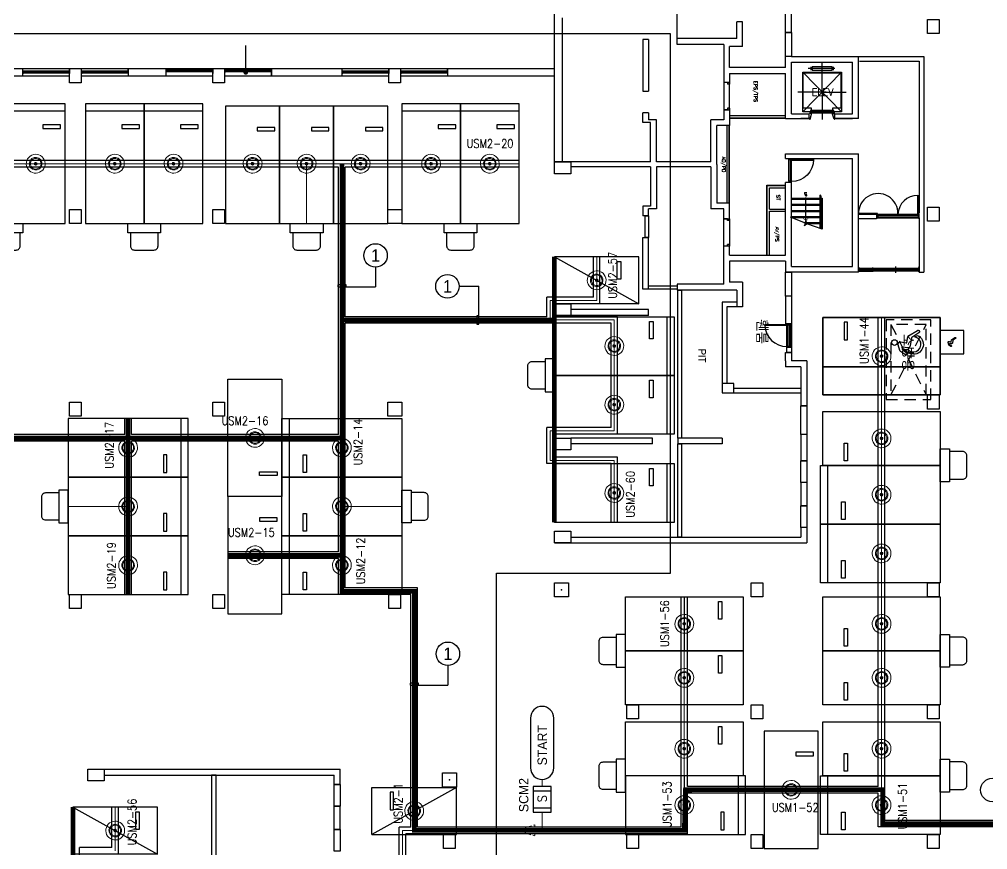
# Model space of a CAD drawing. Header units: millimetres. Extents: x 116443 to 620443, y -399357 to -63957.
# Drawn here: x 198394 to 239620, y -232629 to -197261 of the extents above; entities that cross this region are included whole.
import ezdxf
from ezdxf.enums import TextEntityAlignment as Align

# ---------------------------------------------------------------- set-up
doc = ezdxf.new("R2010")
doc.units = ezdxf.units.MM
doc.header["$LTSCALE"] = 600
for name, pattern in [('AUDIT_D_080121100638-0', [0]), ('H1', [1, 0.5, -0.5]), ('HIDD', [1.3, 0.8, -0.5])]:
    doc.linetypes.add(name, pattern=pattern)
for name, color, linetype, lineweight in [('1-주차면센서', 3, 'Continuous', 15), ('SD-배선', 6, 'Continuous', 0), ('TIS-TEXT', 7, 'Continuous', 18), ('주차관제', 4, 'Continuous', 158)]:
    doc.layers.add(name, color=color, linetype=linetype, lineweight=lineweight)
for name, color, linetype in [('2-주차안내등', 2, 'Continuous'), ('PARKING', 7, 'Continuous'), ('RACY WAY', 1, 'Continuous'), ('SD', 7, 'AUDIT_D_080121100638-0'), ('SD4', 1, 'Continuous'), ('z', 8, 'Continuous'), ('레이스웨이', 6, 'Continuous'), ('유도관제-TEXT', 7, 'Continuous'), ('유도관제-공간표시등', 2, 'Continuous'), ('유도관제-구역제어장치', 2, 'Continuous'), ('유도관제-통신', 6, 'Continuous')]:
    doc.layers.add(name, color=color, linetype=linetype)
doc.styles.add('GHS', font='romans.shx', dxfattribs={"bigfont": 'ghs.shx'})
doc.styles.add('돋움', font='')
doc.styles.get('돋움').set_extended_font_data('Dotum')

# ---------------------------------------------------------------- blocks, each defined once
blk = doc.blocks.new('주차-확장형')
at = {"layer": 'z', "color": 8, "linetype": 'Continuous'}
blk.add_line((0, 300), (2500, 300), dxfattribs=at)
at = {"layer": 'z', "color": 8, "linetype": 'Continuous', "flags": 128}
for points in [[(2500, 0), (0, 0), (0, 5100), (2500, 5100)], [(1550, 1050), (2300, 1050), (2300, 900), (1550, 900)]]:
    blk.add_lwpolyline(points, close=True, dxfattribs=at)
blk = doc.blocks.new('주차-장애인')
at = {"layer": 'z', "color": 8}
for points in [[(1200, 5000), (0, 5000), (0, 0), (1200, 0)], [(0, 5000), (3300, 5000), (3300, 0), (0, 0)], [(1200, 0), (3300, 0), (3300, 5000), (1200, 5000)], [(2350, 4100), (2350, 3950), (3100, 3950), (3100, 4100)], [(1750, -1000), (2750, -1000), (2750, 0), (1750, 0)]]:
    blk.add_lwpolyline(points, close=True, dxfattribs=at)
for points in [[(3300, 0), (3300, 5000), (0, 5000), (0, 0), (1750, 0)], [(2750, 0), (3300, 0)]]:
    blk.add_lwpolyline(points, dxfattribs=at)
for points in [[(2056, 1638, 0.057402), (2057, 1639, 0.483968), (2050, 1644, 0), (2050, 1644), (1945, 1619, 0.180566), (1928, 1608), (1793, 1421, -0.728167), (1696, 1453, -0.157295), (1706, 1485), (1854, 1690, -0.164911), (1895, 1720), (2142, 1794, -0.574907), (2269, 1676), (2217, 1447, 0.42106), (2228, 1429), (2483, 1378, -0.207816), (2515, 1355), (2747, 978), (2747, 978, -0.138685), (2756, 945, -0.756412), (2640, 913, -0.000001), (2640, 913), (2453, 1218, 0.211774), (2443, 1224), (2092, 1290, 0), (2092, 1290, -0.361063), (2003, 1397, -0.057402), (2006, 1422), (2006, 1422), (2056, 1638)], [(1932, 1500), (1932, 1377, 0.20635), (1832, 1143, 0.91237), (2470, 1084), (2539, 975, -0.813693), (1733, 1143, -0.259842), (1932, 1500, 0.259842)], [(2197, -388, 0.057402), (2197, -388, 0.483968), (2194, -386, 0), (2194, -386), (2157, -395, 0.180566), (2150, -399), (2102, -466, -0.728167), (2067, -454, -0.157295), (2071, -443), (2124, -369, -0.164911), (2139, -358), (2228, -332, -0.574907), (2273, -374), (2254, -457, 0.42106), (2259, -463), (2350, -482, -0.207816), (2362, -490), (2445, -625), (2445, -625, -0.138685), (2449, -637, -0.756412), (2407, -649, -0.000001), (2407, -649), (2339, -539, 0.211774), (2336, -537), (2210, -513, 0), (2210, -513, -0.361063), (2178, -475, -0.057402), (2179, -466), (2179, -466), (2197, -388)]]:
    blk.add_lwpolyline(points, format="xyb", dxfattribs=at)
blk.add_ellipse((2233, 1953), major_axis=(99.3, 68.4), ratio=1, start_param=-0.602967, end_param=5.680218, dxfattribs=at)
blk = doc.blocks.new('지하-천창소방')
at = {"layer": 'z', "color": 8, "linetype": 'HIDD'}
for p, q in [((-1500, -750), (1500, 750)), ((1500, -750), (-1500, 750))]:
    blk.add_line(p, q, dxfattribs=at)
for points in [[(1700, -950), (1700, 950), (-1700, 950), (-1700, -950)], [(1500, -750), (1500, 750), (-1500, 750), (-1500, -750)]]:
    blk.add_lwpolyline(points, close=True, dxfattribs=at)
at = {"layer": 'z', "color": 8, "linetype": 'HIDD', "style": 'GHS'}
blk.add_text('소방용', height=500, dxfattribs=at).set_placement((-1096, -284))
blk = doc.blocks.new('주차-경형')
at = {"layer": 'z', "color": 8}
blk.add_lwpolyline([(2000, 3600), (0, 3600), (0, 0), (2000, 3600), (2000, 0), (0, 0)], dxfattribs=at)
at = {"layer": 'z', "color": 8, "linetype": 'Continuous'}
blk.add_lwpolyline([(950, 2675), (200, 2675), (200, 2825), (950, 2825)], close=True, dxfattribs=at)
blk = doc.blocks.new('주차-일반형')
at = {"layer": 'z', "color": 8, "linetype": 'Continuous', "flags": 128}
blk.add_lwpolyline([(0, 5100), (2300, 5100), (2300, 100), (0, 100)], close=True, dxfattribs=at)
at = {"layer": 'z', "color": 8, "linetype": 'Continuous'}
blk.add_lwpolyline([(950, 4050), (200, 4050), (200, 4200), (950, 4200)], close=True, dxfattribs=at)
blk = doc.blocks.new('주차-기둥')
at = {"layer": 'z', "color": 8, "linetype": 'Continuous', "flags": 128}
blk.add_lwpolyline([(300, 300), (300, -300), (-300, -300), (-300, 300)], close=True, dxfattribs=at)
at = {"layer": 'z', "color": 8, "linetype": 'Continuous'}
blk.add_point((0, 0), dxfattribs=at)
blk = doc.blocks.new('A$C290E0136')
at = {"layer": 'z', "color": 8}
for p, q in [((30, 200), (930, 200)), ((30, 50), (970, 50)), ((45, 160), (955, 160)), ((45, 90), (955, 90))]:
    blk.add_line(p, q, dxfattribs=at)
for points in [[(970, 200), (930, 200), (930, 1140), (970, 1140)], [(30, 200), (30, 160), (45, 160), (45, 90), (30, 50), (0, 50), (0, 200)], [(970, 200), (970, 160), (955, 160), (955, 90), (970, 50), (1000, 50), (1000, 200)]]:
    blk.add_lwpolyline(points, close=True, dxfattribs=at)
blk.add_arc((965, 206), 935, 92.1383, 180.3524, dxfattribs=at)
blk = doc.blocks.new('99코아-기준층$0$SD-A-1000-민영')
at = {"layer": 'z', "color": 8}
for p, q in [((-75, 0), (-75, 939)), ((-40, 940), (-40, 0)), ((-1020, 0), (-1010, 0)), ((0, 0), (-10, 0)), ((-1010, -120), (-1020, -120)), ((-980, 0), (-70, 0)), ((-965, -40), (-55, -40)), ((-965, -120), (-55, -120)), ((-40, 0), (-75, 0)), ((-10, -120), (0, -120))]:
    blk.add_line(p, q, dxfattribs=at)
for points in [[(-1010, -30), (-1010, 0), (-980, 0), (-980, -40), (-965, -40), (-965, -120), (-1010, -120), (-1010, -95)], [(-10, -30), (-10, 0), (-40, 0), (-40, -40), (-55, -40), (-55, -120), (-10, -120), (-10, -95)]]:
    blk.add_lwpolyline(points, dxfattribs=at)
blk.add_arc((-40, 0), 940, 90, 180, dxfattribs=at)
blk = doc.blocks.new('eq-el-011-D-P')
at = {"layer": 'z', "color": 8}
for p, q in [((0, 894), (0, 2135)), ((825, 1735), (-825, 53)), ((-825, 1735), (825, 53)), ((-825, 53), (-825, 1735)), ((-825, 1735), (825, 1735)), ((550, 1900), (-585, 1900)), ((-485, 1975), (-485, 1825)), ((485, 1825), (485, 1975)), ((825, 1735), (825, 53)), ((0, 894), (-1025, 894)), ((0, 894), (0, -272)), ((0, 894), (1025, 894)), ((-450, 53), (-825, 53)), ((-460, 65), (-450, 65)), ((-450, 65), (-450, 53)), ((0, 115), (0, 75)), ((0, 40), (0, 0)), ((450, 65), (460, 65)), ((460, 65), (450, 65)), ((450, 53), (450, 65)), ((825, 53), (450, 53)), ((-540, -235), (-540, -260)), ((-535, -265), (-514, -265)), ((-520, -20), (-520, -35)), ((-455, -15), (-515, -15)), ((-509, -261), (-450, -46)), ((-450, -44), (-450, -20)), ((450, -44), (450, -20)), ((509, -261), (450, -46)), ((455, -15), (515, -15)), ((535, -265), (514, -265)), ((520, -20), (520, -35)), ((540, -235), (540, -260))]:
    blk.add_line(p, q, dxfattribs=at)
blk.add_lwpolyline([(-460, 125), (-450, 125), (-450, 210), (-800, 210), (-800, 1710), (800, 1710), (800, 210), (450, 210), (450, 125), (460, 125)], dxfattribs=at)
for points in [[(-425, 1975), (-425, 1825), (425, 1825), (425, 1975)], [(-510, 40), (510, 40), (510, 0), (-510, 0)], [(500, 75), (500, 115), (-490, 115), (-490, 75)]]:
    blk.add_lwpolyline(points, close=True, dxfattribs=at)
for centre, start, end in [((-535, -260), 180, 270), ((-515, -20), 90, 180), ((-514, -260), 270, 344.7449), ((-455, -20), 0, 90), ((-455, -44), 344.7449, 360), ((455, -20), 90, 180), ((455, -44), 180, 195.2551), ((514, -260), 195.2551, 270), ((515, -20), 0, 90), ((535, -260), 270, 0)]:
    blk.add_arc(centre, 5, start, end, dxfattribs=at)
blk = doc.blocks.new('TIS-주차면센서(확대)')
at = {"layer": '1-주차면센서'}
blk.add_hatch(color=256, dxfattribs=at).paths.add_polyline_path([(43.5, 0, 1), (-43.5, 0, 1)])
h = blk.add_hatch(color=256, dxfattribs=at)
edge = h.paths.add_edge_path()
edge.add_arc((0, 0), 43.5, 0, 360)
for radius in [303.5, 203.5, 173.5, 43.5]:
    blk.add_circle((0, 0), radius, dxfattribs=at)
blk = doc.blocks.new('공간표시등')
at = {"layer": '2-주차안내등'}
blk.add_lwpolyline([(-228, 337), (-546, 337, 0.414214), (-646, 237), (-646, -237, 0.414214), (-546, -337), (-228, -337)], format="xyb", close=True, dxfattribs=at)
blk.add_lwpolyline([(-228, -401), (-228, 401), (0, 401), (0, -401)], close=True, dxfattribs=at)
blk = doc.blocks.new('유도관제')
at = {"layer": 'RACY WAY', "ltscale": 0.3}
for p, q in [((219675, -203270, 0), (195340, -203270, 0)), ((211985, -203550, 0), (195340, -203550, 0)), ((211985, -214950), (211985, -203550)), ((219675, -203550, 0), (212265, -203550, 0)), ((212265, -209926, 0), (212265, -203550, 0)), ((222835, -209096, 0), (222835, -207376)), ((223115, -209376), (223115, -207376)), ((222835, -209096, 0), (220853, -209096, 0)), ((220853, -209926, 0), (220853, -209096, 0)), ((223115, -209376, 0), (221133, -209376, 0)), ((221133, -209926, 0), (221133, -209376)), ((220853, -209926, 0), (212265, -209926, 0)), ((212265, -221481, 0), (212265, -210206, 0)), ((223585, -210206, 0), (212265, -210206, 0)), ((223865, -209926), (221133, -209926, 0)), ((223585, -214646), (223585, -210206)), ((223865, -214926), (223865, -209926)), ((234965, -229941, 0), (234965, -209961, 0)), ((235245, -231381, 0), (235245, -209961)), ((202885, -214950), (202885, -214261)), ((203165, -214950), (203165, -214261)), ((223585, -214646, 0), (220853, -214646, 0)), ((220853, -216186, 0), (220853, -214646, 0)), ((202885, -214950), (191565, -214950)), ((211985, -214950), (203165, -214950)), ((223865, -214926), (221133, -214926, 0)), ((221133, -215906, 0), (221133, -214926)), ((202885, -215230), (191565, -215230)), ((202885, -221761), (202885, -215230)), ((203165, -221761), (203165, -215230)), ((211985, -215230), (203165, -215230)), ((211985, -219950), (211985, -215230)), ((223865, -215906), (221133, -215906, 0)), ((223865, -218686), (223865, -215906)), ((223585, -216186), (220853, -216186, 0)), ((223585, -218686), (223585, -216186)), ((211985, -219950), (207275, -219950)), ((211985, -220230), (207275, -220230)), ((211985, -221761), (211985, -220230)), ((215067, -221761, 0), (211985, -221761, 0)), ((215347, -221481, 0), (212265, -221481, 0)), ((215065, -231669), (215067, -221761, 0)), ((215345, -231669, 0), (215347, -221481, 0)), ((226565, -231669), (226565, -221861)), ((226845, -229941), (226845, -221861)), ((234965, -229941), (226845, -229941)), ((234965, -230221), (226845, -230221)), ((226845, -231949), (226845, -230221)), ((234965, -231661, 0), (234965, -230221, 0)), ((202335, -232537), (202335, -230817)), ((202615, -232817), (202615, -230817)), ((214565, -239781, 0), (214565, -231669)), ((215065, -231669, 0), (214565, -231669, 0)), ((226565, -231669), (215345, -231669, 0)), ((246595, -231661, 0), (234965, -231661, 0)), ((246315, -231381), (235245, -231381, 0)), ((226845, -231949), (214845, -231949, 0)), ((214845, -240381, 0), (214845, -231949)), ((202335, -232537, 0), (200949, -232537, 0)), ((200949, -234935, 0), (200949, -232537, 0))]:
    blk.add_line(p, q, dxfattribs=at)
at = {"layer": 'SD', "color": 4, "ltscale": 0.3}
for p, q in [((220157, -227022, 0), (220157, -229144, 0)), ((221145, -229144, 0), (221145, -227022, 0))]:
    blk.add_line(p, q, dxfattribs=at)
for centre, start, end in [((220651, -227022, 0), 360, 180), ((220651, -229144, 0), 180, 360)]:
    blk.add_arc(centre, 494, start, end, dxfattribs=at)
at = {"layer": 'SD-배선', "ltscale": 0.3}
for p, q in [((219675, -203410), (195340, -203410, 0)), ((203710, -205960, 0), (203710, -203410, 0)), ((210625, -205960, 0), (210625, -203410, 0)), ((212125, -221621, 0), (212125, -203410, 0)), ((217175, -205960, 0), (217175, -203410, 0)), ((222975, -209236), (222975, -207376)), ((222975, -209236), (220993, -209236, 0)), ((220993, -210066, 0), (220993, -209236)), ((223725, -210066, 0), (212125, -210066, 0)), ((223725, -214786), (223725, -210066)), ((235105, -231521), (235105, -209961)), ((221176, -212426), (223725, -212426)), ((203025, -221761), (203025, -214261)), ((212125, -215090), (191425, -215090)), ((223725, -214786, 0), (220993, -214786, 0)), ((220993, -216046), (220993, -214786)), ((223725, -216046, 0), (220993, -216046, 0)), ((223725, -218686), (223725, -216046)), ((237605, -216261), (235105, -216261)), ((200476, -218011), (203025, -218011)), ((214675, -218011), (212125, -218011)), ((212125, -220090), (207275, -220090)), ((215207, -221621, 0), (212125, -221621, 0)), ((215205, -231809, 0), (215207, -221621, 0)), ((226705, -231809, 0), (226705, -221861)), ((224205, -224161), (226705, -224161)), ((237605, -224161), (235105, -224161)), ((224205, -229481), (226705, -229481)), ((237605, -229481), (235105, -229481)), ((220651, -229939, 0), (220651, -229639, 0)), ((235105, -230081), (226705, -230081)), ((202475, -232677), (202475, -230817)), ((220651, -231028, 0), (220651, -231809, 0)), ((246455, -231521, 0), (235105, -231521, 0)), ((226705, -231809, 0), (214705, -231809, 0)), ((214705, -239781), (214705, -231809, 0)), ((220833, -231809, 0), (219592, -231809, 0))]:
    blk.add_line(p, q, dxfattribs=at)
at = {"layer": 'SD-배선', "linetype": 'H1', "ltscale": 0.3}
for p, q in [((219592, -231809, 0), (220340, -231573, 0)), ((220340, -231573, 0), (220340, -232046, 0)), ((220340, -232046, 0), (219592, -231809, 0))]:
    blk.add_line(p, q, dxfattribs=at)
at = {"layer": 'SD4', "ltscale": 0.3}
for centre in [(213558, -207318, 0), (216622, -208633, 0), (216639, -224286, 0), (239821, -230088, 0)]:
    blk.add_circle(centre, 500, dxfattribs=at)
at = {"layer": '유도관제-TEXT', "color": 1, "ltscale": 0.3}
for p, q in [((213558, -207818, 0), (213558, -208653, 0)), ((212303, -208653, 0), (213558, -208653, 0)), ((217122, -208633, 0), (217956, -208633, 0)), ((217956, -209889, 0), (217956, -208633, 0)), ((216639, -224786, 0), (216639, -225620, 0)), ((215384, -225620, 0), (216639, -225620, 0))]:
    blk.add_line(p, q, dxfattribs=at)
at = {"layer": '유도관제-TEXT', "color": 1, "ltscale": 0.3, "elevation": 0}
for points in [[(211948, -208653), (212303, -208653), (212303, -208567), (211948, -208567)], [(217956, -210244), (217956, -209889), (217871, -209889), (217871, -210244)], [(215028, -225620), (215384, -225620), (215384, -225535), (215028, -225535)]]:
    blk.add_lwpolyline(points, close=True, dxfattribs=at)
at = {"layer": '유도관제-구역제어장치', "ltscale": 0.3}
for p, q in [((220264, -229939, 0), (220264, -231028, 0)), ((221038, -229939, 0), (220264, -229939, 0)), ((221038, -231028, 0), (221038, -229939, 0)), ((220264, -230120, 0), (221038, -230120, 0)), ((220264, -230846, 0), (221038, -230846, 0)), ((220264, -231028, 0), (221038, -231028, 0))]:
    blk.add_line(p, q, dxfattribs=at)
at = {"layer": '주차관제', "const_width": 50}
blk.add_lwpolyline([(226705, -221861), (226705, -224161)], dxfattribs=at)
at = {"layer": '주차관제', "const_width": 50, "elevation": 0}
blk.add_lwpolyline([(226705, -231809), (226705, -229475)], dxfattribs=at)
at = {"layer": 'PARKING', "xscale": 1.319999999436676, "yscale": 1.320000000298023, "zscale": 1.319999999948777}
for p, rotation in [((199090, -203410, 0), 126.2476558926466), ((202460, -203410, 0), 126.2476558926466), ((204960, -203410, 0), 126.2476558926466), ((208325, -203410, 0), 126.2476558926466), ((210625, -203410, 0), 126.2476558926466), ((212925, -203410, 0), 126.2476558926466), ((215925, -203410, 0), 126.2476558926466), ((218425, -203410, 0), 126.2476558926466), ((222975, -208376), 36.24765589264658), ((223725, -211176), 36.24765589264658), ((235105, -211611), 36.24765589264658), ((223725, -213676), 36.24765589264658), ((208425, -215090), 126.2476558926466), ((235105, -215111), 36.24765589264658), ((203025, -215511), 36.24765589264658), ((212125, -215511), 36.24765589264658), ((223725, -217436), 36.24765589264658), ((235105, -217511), 36.24765589264658), ((203025, -218011), 36.24765589264658), ((212125, -218011), 36.24765589264658), ((208425, -220090), 126.2476558926466), ((235105, -220011), 36.24765589264658), ((203025, -220511), 36.24765589264658), ((212125, -220511), 36.24765589264658), ((226705, -223011), 36.24765589264658), ((235105, -223011), 36.24765589264658), ((226705, -225311), 36.24765589264658), ((235105, -225311), 36.24765589264658), ((226705, -228331), 36.24765589264658), ((235105, -228331), 36.24765589264658), ((231255, -230081), 126.2476558926466), ((215205, -230981), 36.24765589264658), ((226705, -230731), 36.24765589264658), ((235105, -230731), 36.24765589264658), ((202475, -231817), 306.2476558926466)]:
    blk.add_blockref('TIS-주차면센서(확대)', p, dxfattribs=dict(at, rotation=rotation))
at = {"layer": '유도관제-공간표시등', "ltscale": 0.3, "yscale": 1.746523059904575, "zscale": 1.746523057621223}
for p, xscale, rotation in [((197840, -205960, 0), 1.746523060499175, 90.00000000000094), ((203710, -205960, 0), 1.746523060499175, 90.00000000000094), ((210625, -205960, 0), 1.746523060499175, 90.00000000000094), ((217175, -205960, 0), 1.746523060499175, 90.00000000000094), ((221175, -212426), -1.746523060499175, 179.9999999999989), ((237605, -216261), 1.746523060499175, 180.000000000001), ((200475, -218011), -1.746523060499175, 179.9999999999989), ((214675, -218011), 1.746523060499175, 180.000000000001), ((224205, -224161), -1.746523060499175, 179.9999999999989), ((237605, -224161), 1.746523060499175, 180.000000000001), ((224205, -229481), -1.746523060499175, 179.9999999999989), ((237605, -229481), 1.746523060499175, 180.000000000001)]:
    blk.add_blockref('공간표시등', p, dxfattribs=dict(at, xscale=xscale, rotation=rotation))
at = {"layer": 'SD', "color": 0, "ltscale": 0.3, "style": '돋움'}
for p in [(213558, -207318, 0), (216639, -224286, 0)]:
    blk.add_text('1', height=528, rotation=360, dxfattribs=at).set_placement(p, align=Align.MIDDLE)
blk.add_text('1', height=528, dxfattribs=at).set_placement((216622, -208633, 0), align=Align.MIDDLE)
for s, p in [('START', (220856, -229040, 0)), ('SCM2', (220067, -231031, 0))]:
    blk.add_text(s, height=400, rotation=90, dxfattribs=at).set_placement(p)
at = {"layer": 'TIS-TEXT', "color": 2, "ltscale": 0.3, "style": 'GHS', "width": 0.85}
for s, p in [('USM2-20', (218434, -202551)), ('USM2-16', (207999, -214361)), ('USM2-15', (208269, -219118))]:
    blk.add_text(s, height=360, dxfattribs=at).set_placement(p, align=Align.MIDDLE)
for s, p in [('USM2-57', (223653, -208167)), ('USM2-14', (212808, -215267)), ('USM2-17', (202224, -215402)), ('USM2-60', (224411, -217495)), ('USM2-19', (202314, -220527)), ('USM2-12', (212929, -220332)), ('USM2-1', (214523, -230659)), ('USM2-56', (203195, -231454))]:
    blk.add_text(s, height=360, rotation=90, dxfattribs=at).set_placement(p, align=Align.MIDDLE)
at = {"layer": 'TIS-TEXT', "color": 1, "ltscale": 0.3, "style": 'GHS', "width": 0.85}
for s, p in [('USM1-44', (234364, -210942)), ('USM1-56', (225871, -223002)), ('USM1-53', (225973, -230716)), ('USM1-51', (235996, -230775))]:
    blk.add_text(s, height=360, rotation=90, dxfattribs=at).set_placement(p, align=Align.MIDDLE)
blk.add_text('USM1-52', height=360, dxfattribs=at).set_placement((231428, -230834), align=Align.MIDDLE)
at = {"layer": '유도관제-구역제어장치', "ltscale": 0.3, "style": 'GHS', "width": 1}
blk.add_text('S', height=367, rotation=90, dxfattribs=at).set_placement((220651, -230457, 0), align=Align.MIDDLE_CENTER)

msp = doc.modelspace()

# ---------------------------------------------------------------- linework, layer by layer
at = {"layer": 'z', "color": 8}
for p, q in [((221175.4, -203436.4), (221175.4, -187556.4)), ((221525.4, -203336.4), (221525.4, -197196.4)), ((224935.4, -198116.4), (224935.4, -200316.4)), ((225185.4, -198116.4), (224935.4, -198116.4)), ((225185.4, -198116.4), (225185.4, -200316.4)), ((228385.4, -198326.4), (228385.4, -199953.9)), ((231270.4, -198836.4), (234120.4, -198836.4)), ((231270.4, -201286.4), (231270.4, -199086.4)), ((231270.4, -199086.4), (233870.4, -199086.4)), ((233870.4, -201286.4), (233870.4, -199086.4)), ((234120.4, -201486.4), (234120.4, -198836.4)), ((234120.4, -198836.4), (236909.9, -198836.4)), ((234170.4, -199036.4), (236709.9, -199036.4)), ((236709.9, -199036.4), (236709.9, -205516.7)), ((236909.9, -198836.4), (236909.9, -208036.4)), ((200525.4, -199560.4), (200525.4, -199360.4)), ((203025.4, -199560.4), (203025.4, -199360.4)), ((206625.4, -199560.4), (206625.4, -199360.4)), ((209125.4, -199660.4), (209125.4, -199360.4)), ((214125.4, -199560.4), (214125.4, -199360.4)), ((216625.4, -199560.4), (216625.4, -199360.4)), ((228635.4, -199566.4), (231020.4, -199566.4)), ((228635.4, -199566.4), (228635.4, -200026.4)), ((231020.4, -201486.4), (231020.4, -199566.4)), ((224935.4, -200316.4), (225185.4, -200316.4)), ((228545.4, -199953.9), (228385.4, -199953.9)), ((228545.4, -199953.9), (228545.4, -200026.4)), ((228635.4, -200026.4), (228545.4, -200026.4)), ((228385.4, -201118.9), (228385.4, -201536.4)), ((228545.4, -201118.9), (228385.4, -201118.9)), ((228545.4, -201046.4), (228545.4, -201118.9)), ((228635.4, -201046.4), (228545.4, -201046.4)), ((228635.4, -201046.4), (228635.4, -201786.4)), ((225185.4, -201236.4), (224935.4, -201236.4)), ((225185.4, -201236.4), (225185.4, -201536.4)), ((231020.4, -201376.4), (228635.4, -201376.4)), ((231020.4, -201466.4), (228635.4, -201466.4)), ((231020.4, -201486.4), (228635.4, -201486.4)), ((231020.4, -201486.4), (232020.4, -201486.4)), ((231270.4, -201286.4), (232020.4, -201286.4)), ((232020.4, -201486.4), (231670.4, -201486.4)), ((232020.4, -201486.4), (232020.4, -201286.4)), ((233120.4, -201286.4), (233870.4, -201286.4)), ((233120.4, -201486.4), (233120.4, -201286.4)), ((233120.4, -201486.4), (233870.4, -201486.4)), ((234120.4, -201486.4), (233120.4, -201486.4)), ((228525.4, -205086.4), (228525.4, -201786.4)), ((228615.4, -205086.4), (228615.4, -201786.4)), ((228635.4, -205086.4), (228635.4, -201786.4)), ((231020.4, -202986.4), (234120.4, -202986.4)), ((231020.4, -203186.4), (231020.4, -202986.4)), ((231020.4, -203186.4), (233870.4, -203186.4)), ((233870.4, -207786.4), (233870.4, -203186.4)), ((234120.4, -208036.4), (234120.4, -202986.4)), ((225265.4, -203336.4), (221175.4, -203336.4)), ((225265.4, -203536.4), (221875.4, -203536.4)), ((230215.4, -204321.4), (231020.4, -204321.4)), ((230215.4, -207306.4), (230215.4, -204321.4)), ((230235.4, -204341.4), (231020.4, -204341.4)), ((230235.4, -207306.4), (230235.4, -204341.4)), ((230325.4, -204431.4), (231020.4, -204431.4)), ((230325.4, -205341.4), (230325.4, -204431.4)), ((231270.4, -204206.4), (231020.4, -204206.4)), ((231020.4, -207306.4), (231020.4, -204206.4)), ((231270.4, -207786.4), (231270.4, -204206.4)), ((231270.4, -204876.4), (232470.4, -204876.4)), ((231270.4, -204891.4), (232470.4, -204891.4)), ((231870.4, -204876.4), (231870.4, -205835.3)), ((232470.4, -204776.4), (232470.4, -206167.5)), ((232520.4, -204776.4), (232520.4, -206185.8)), ((232520.4, -204876.4), (232570.4, -204876.4)), ((232570.4, -204876.4), (232570.4, -206204.1)), ((228635.4, -205826.4), (228635.4, -205086.4)), ((231270.4, -204906.4), (232470.4, -204906.4)), ((231270.4, -204921.4), (232470.4, -204921.4)), ((231270.4, -205136.4), (232470.4, -205136.4)), ((231270.4, -205151.4), (232470.4, -205151.4)), ((231270.4, -205166.4), (232470.4, -205166.4)), ((231270.4, -205181.4), (232470.4, -205181.4)), ((225185.4, -205636.4), (224935.4, -205636.4)), ((225185.4, -205636.4), (225185.4, -205336.4)), ((228385.4, -205753.9), (228385.4, -205336.4)), ((230325.4, -205341.4), (231020.4, -205341.4)), ((230325.4, -205431.4), (231020.4, -205431.4)), ((230325.4, -207306.4), (230325.4, -205431.4)), ((231270.4, -205396.4), (232470.4, -205396.4)), ((231270.4, -205411.4), (232470.4, -205411.4)), ((231270.4, -205426.4), (232470.4, -205426.4)), ((231270.4, -205441.4), (232470.4, -205441.4)), ((231270.4, -205656.4), (232470.4, -205656.4)), ((231270.4, -205671.4), (232470.4, -205671.4)), ((231270.4, -205686.4), (232470.4, -205686.4)), ((231270.4, -205701.4), (232470.4, -205701.4)), ((234889.9, -205560.7), (234120.4, -205560.7)), ((234889.9, -205560.7), (234889.9, -205760.7)), ((234924.9, -205710.7), (236674.9, -205710.7)), ((234939.9, -205595.7), (236659.9, -205595.7)), ((234939.9, -205675.7), (236659.9, -205675.7)), ((234954.9, -205560.7), (236674.9, -205560.7)), ((236709.9, -205760.7), (236709.9, -205560.7)), ((228545.4, -205753.9), (228385.4, -205753.9)), ((228545.4, -205826.4), (228545.4, -205753.9)), ((228635.4, -205826.4), (228545.4, -205826.4)), ((231791.1, -205916.4), (232470.4, -205916.4)), ((231865.3, -205961.4), (232470.4, -205961.4)), ((231871, -205946.4), (232470.4, -205946.4)), ((231876.7, -205931.4), (232470.4, -205931.4)), ((234889.9, -205760.7), (234120.4, -205760.7)), ((236709.9, -205716.7), (236709.9, -208036.4)), ((224935.4, -208756.4), (224935.4, -206556.4)), ((224935.4, -206556.4), (225185.4, -206556.4)), ((225185.4, -208756.4), (225185.4, -206556.4)), ((228385.4, -208546.4), (228385.4, -206918.9)), ((228545.4, -206918.9), (228385.4, -206918.9)), ((228635.4, -206846.4), (228545.4, -206846.4)), ((228545.4, -206918.9), (228545.4, -206846.4)), ((228635.4, -207306.4), (228635.4, -206846.4)), ((228635.4, -207306.4), (231020.4, -207306.4)), ((231270.4, -207786.4), (233870.4, -207786.4)), ((234120.4, -208036.4), (231270.4, -208036.4)), ((234120.4, -207986.4), (234120.4, -207786.4)), ((234175.4, -207856.4), (234699.9, -207856.4)), ((234175.4, -207915.4), (234699.9, -207915.4)), ((234175.4, -207927.4), (234699.9, -207927.4)), ((234175.4, -207986.4), (234699.9, -207986.4)), ((234739.9, -207856.4), (234699.9, -207856.4)), ((234699.9, -207856.4), (234699.9, -207986.4)), ((234699.9, -207986.4), (234739.9, -207986.4)), ((234724.9, -207856.4), (234734.9, -207856.4)), ((234724.9, -207856.4), (236659.9, -207856.4)), ((234724.9, -207976.4), (234724.9, -207936.4)), ((234739.9, -207936.4), (234724.9, -207936.4)), ((234724.9, -207976.4), (234739.9, -207976.4)), ((234734.9, -207986.4), (234724.9, -207986.4)), ((236659.9, -207986.4), (234724.9, -207986.4)), ((235664.9, -207936.4), (234734.9, -207936.4)), ((234734.9, -207936.4), (234734.9, -207976.4)), ((234774.9, -207936.4), (234734.9, -207936.4)), ((234734.9, -207976.4), (235734.9, -207976.4)), ((234739.9, -207936.4), (234739.9, -207856.4)), ((234739.9, -207976.4), (234739.9, -207986.4)), ((234804.9, -207936.4), (234804.9, -207976.4)), ((235664.9, -207956.4), (234804.9, -207956.4)), ((236594.9, -207886.4), (235664.9, -207886.4)), ((235664.9, -207886.4), (235664.9, -207926.4)), ((235664.9, -207926.4), (236664.9, -207926.4)), ((235664.9, -207936.4), (235664.9, -207976.4)), ((235734.9, -207936.4), (235664.9, -207936.4)), ((235699.9, -207790.6), (235699.9, -208064.9)), ((235734.9, -207886.4), (235734.9, -207926.4)), ((235734.9, -207906.4), (236594.9, -207906.4)), ((235734.9, -207976.4), (235734.9, -207936.4)), ((236664.9, -207886.4), (236594.9, -207886.4)), ((236594.9, -207886.4), (236594.9, -207926.4)), ((236699.9, -207856.4), (236659.9, -207856.4)), ((236659.9, -207881.4), (236659.9, -207856.4)), ((236674.9, -207881.4), (236659.9, -207881.4)), ((236659.9, -207931.4), (236659.9, -207986.4)), ((236659.9, -207931.4), (236674.9, -207931.4)), ((236659.9, -207986.4), (236699.9, -207986.4)), ((236664.9, -207926.4), (236664.9, -207886.4)), ((236674.9, -207881.4), (236674.9, -207931.4)), ((236699.9, -207986.4), (236699.9, -207856.4)), ((236709.9, -208036.4), (236709.9, -207786.4)), ((236709.9, -208036.4), (236909.9, -208036.4)), ((225185.4, -208756.4), (224935.4, -208756.4)), ((228315.4, -209311.4), (228315.4, -212776.4)), ((228935.4, -209311.4), (228315.4, -209311.4)), ((225185.4, -209626.4), (221875.4, -209626.4)), ((225185.4, -209876.4), (225185.4, -209626.4)), ((228515.4, -209511.4), (228515.4, -212776.4)), ((228935.4, -209511.4), (228515.4, -209511.4)), ((225185.4, -209876.4), (221425.4, -209876.4)), ((231070.4, -211226.4), (231270.4, -211226.4)), ((228815.4, -212976.4), (231665.4, -212976.4)), ((228815.4, -213176.4), (231665.4, -213176.4)), ((225355.4, -215096.4), (221875.4, -215096.4)), ((225355.4, -215346.4), (225355.4, -215096.4)), ((228305.4, -215096.4), (226585.4, -215096.4)), ((225355.4, -215346.4), (221875.4, -215346.4)), ((228305.4, -215346.4), (226585.4, -215346.4)), ((221875.4, -219311.4, 0), (231665.4, -219311.4, 0)), ((221175.4, -219561.4), (231915.4, -219561.4, 0)), ((201310.5, -229620.4), (201310.5, -229200.4)), ((201310.5, -229200.4), (212050.5, -229200.4, 0)), ((202015.5, -229450.4, 0), (211800.5, -229450.4))]:
    msp.add_line(p, q, dxfattribs=at)
at = {"layer": 'z', "color": 8, "ltscale": 5000}
for p, q in [((231020.4, -197816.4), (231020.4, -196646.4)), ((231270.4, -197816.4), (231270.4, -196646.4)), ((229185.4, -197361.4), (228935.4, -197361.4)), ((228935.4, -198076.4), (228935.4, -197361.4)), ((229185.4, -198411.4), (229185.4, -197361.4)), ((231270.4, -197816.4), (231020.4, -197816.4)), ((228935.4, -198076.4), (226405.4, -198076.4)), ((226405.4, -198326.4), (226405.4, -198076.4)), ((228385.4, -198326.4), (226405.4, -198326.4)), ((228635.4, -199316.4), (228635.4, -198411.4)), ((229185.4, -198411.4), (228635.4, -198411.4)), ((231020.4, -199316.4), (231020.4, -198836.4)), ((231270.4, -198836.4), (231020.4, -198836.4)), ((231020.4, -199316.4), (228635.4, -199316.4)), ((224935.4, -201656.4), (224935.4, -201236.4)), ((225515.4, -201536.4), (225185.4, -201536.4)), ((225515.4, -203336.4), (225515.4, -201536.4)), ((228385.4, -201536.4), (227840.4, -201536.4)), ((227840.4, -203336.4), (227840.4, -201536.4)), ((225265.4, -201656.4), (224935.4, -201656.4)), ((225265.4, -203336.4), (225265.4, -201656.4)), ((228635.4, -201786.4), (228090.4, -201786.4)), ((228090.4, -203436.4), (228090.4, -201786.4)), ((225265.4, -203536.4), (225265.4, -205216.4)), ((227840.4, -203336.4), (225515.4, -203336.4)), ((227840.4, -203536.4), (225515.4, -203536.4)), ((225515.4, -203536.4), (225515.4, -205336.4)), ((227840.4, -203536.4), (227840.4, -205336.4)), ((228090.4, -203436.4), (228090.4, -205086.4)), ((225265.4, -205216.4), (224935.4, -205216.4)), ((224935.4, -205216.4), (224935.4, -205636.4)), ((228635.4, -205086.4), (228090.4, -205086.4)), ((225515.4, -205336.4), (225185.4, -205336.4)), ((228385.4, -205336.4), (227840.4, -205336.4)), ((231020.4, -207556.4), (228635.4, -207556.4)), ((228635.4, -207556.4), (228635.4, -208461.4)), ((231020.4, -207556.4), (231020.4, -208036.4)), ((231270.4, -208036.4), (231020.4, -208036.4)), ((228385.4, -208546.4), (226405.4, -208546.4)), ((226405.4, -208546.4), (226405.4, -208796.4)), ((229185.4, -208461.4), (228635.4, -208461.4)), ((229185.4, -208461.4), (229185.4, -209511.4)), ((228935.4, -208796.4), (226405.4, -208796.4)), ((228935.4, -208796.4), (228935.4, -209511.4)), ((231020.4, -209056.4), (231020.4, -210226.4)), ((231270.4, -209056.4), (231020.4, -209056.4)), ((231270.4, -209056.4), (231270.4, -210226.4)), ((229185.4, -209511.4), (228935.4, -209511.4)), ((231270.4, -210226.4), (231020.4, -210226.4)), ((231020.4, -211806.4), (231020.4, -212056.4)), ((231915.4, -211806.4), (231270.4, -211806.4)), ((231915.4, -211806.4), (231915.4, -213726.4)), ((231665.4, -212056.4), (231020.4, -212056.4)), ((231665.4, -212056.4), (231665.4, -213726.4)), ((231915.4, -213726.4), (231665.4, -213726.4)), ((226435.4, -215096.4), (226435.4, -215346.4)), ((228315.4, -215096.4), (226435.4, -215096.4)), ((228315.4, -215096.4), (228315.4, -215346.4)), ((231665.4, -214946.4), (231665.4, -216071.4)), ((231915.4, -214946.4), (231665.4, -214946.4)), ((231915.4, -214946.4), (231915.4, -216071.4)), ((228315.4, -215346.4), (226435.4, -215346.4)), ((231915.4, -216071.4), (231665.4, -216071.4)), ((231915.4, -216991.4), (231665.4, -216991.4)), ((231665.4, -216991.4), (231665.4, -217986.4)), ((231915.4, -216991.4), (231915.4, -217986.4)), ((231915.4, -217986.4), (231665.4, -217986.4)), ((231665.4, -218906.4), (231665.4, -219311.4, 0)), ((231915.4, -218906.4), (231665.4, -218906.4)), ((231915.4, -218906.4), (231915.4, -219561.4)), ((212050.5, -229855.4), (212050.5, -229200.4)), ((211800.5, -229855.4), (211800.5, -229450.4)), ((212050.5, -229855.4), (211800.5, -229855.4)), ((211800.5, -231770.4), (211800.5, -230775.4)), ((211800.5, -230775.4), (212050.5, -230775.4)), ((212050.5, -231770.4), (212050.5, -230775.4)), ((212050.5, -231770.4), (211800.5, -231770.4))]:
    msp.add_line(p, q, dxfattribs=at)
at = {"layer": 'z', "color": 8, "linetype": 'Continuous'}
for p, q in [((198525.4, -199360.4), (198525.4, -199660.4)), ((198525.4, -199360.4), (200525.4, -199360.4)), ((200485.4, -199470.4), (198565.4, -199470.4)), ((200485.4, -199504.4), (198565.4, -199504.4)), ((200485.4, -199516.4), (198565.4, -199516.4)), ((200525.4, -199360.4), (200525.4, -199560.4)), ((201025.4, -199360.4), (201025.4, -199660.4)), ((201025.4, -199360.4), (203025.4, -199360.4)), ((202985.4, -199470.4), (201065.4, -199470.4)), ((202985.4, -199504.4), (201065.4, -199504.4)), ((202985.4, -199516.4), (201065.4, -199516.4)), ((203025.4, -199360.4), (203025.4, -199660.4)), ((204625.4, -199360.4), (204625.4, -199660.4)), ((204625.4, -199360.4), (206625.4, -199360.4)), ((206585.4, -199420.4), (204665.4, -199420.4)), ((206585.4, -199454.4), (204665.4, -199454.4)), ((206585.4, -199466.4), (204665.4, -199466.4)), ((206585.4, -199500.4), (204665.4, -199500.4)), ((206625.4, -199360.4), (206625.4, -199560.4)), ((207125.4, -199360.4), (207125.4, -199660.4)), ((207125.4, -199360.4), (209125.4, -199360.4)), ((209085.4, -199420.4), (207165.4, -199420.4)), ((209085.4, -199454.4), (207165.4, -199454.4)), ((209085.4, -199466.4), (207165.4, -199466.4)), ((209085.4, -199500.4), (207165.4, -199500.4)), ((209125.4, -199360.4), (209125.4, -199660.4)), ((212125.4, -199360.4), (212125.4, -199660.4)), ((212125.4, -199360.4), (214125.4, -199360.4)), ((214085.4, -199470.4), (212165.4, -199470.4)), ((214085.4, -199504.4), (212165.4, -199504.4)), ((214085.4, -199516.4), (212165.4, -199516.4)), ((214125.4, -199360.4), (214125.4, -199560.4)), ((214625.4, -199360.4), (214625.4, -199660.4)), ((214625.4, -199360.4), (216625.4, -199360.4)), ((216585.4, -199470.4), (214665.4, -199470.4)), ((216585.4, -199504.4), (214665.4, -199504.4)), ((216585.4, -199516.4), (214665.4, -199516.4)), ((216625.4, -199360.4), (216625.4, -199660.4)), ((198525.4, -199660.4), (200525.4, -199660.4)), ((200485.4, -199550.4), (198565.4, -199550.4)), ((201025.4, -199660.4), (203025.4, -199660.4)), ((202985.4, -199550.4), (201065.4, -199550.4)), ((204625.4, -199660.4), (206625.4, -199660.4)), ((207125.4, -199660.4), (209125.4, -199660.4)), ((212125.4, -199660.4), (214125.4, -199660.4)), ((214085.4, -199550.4), (212165.4, -199550.4)), ((214625.4, -199660.4), (216625.4, -199660.4)), ((216585.4, -199550.4), (214665.4, -199550.4))]:
    msp.add_line(p, q, dxfattribs=at)
at = {"layer": 'z', "color": 8}
for points in [[(237054.9, -197860.7), (237054.9, -197260.7), (237554.9, -197260.7), (237554.9, -197860.7)], [(231270.4, -197816.4), (231270.4, -198836.4), (231020.4, -198836.4), (231020.4, -197816.4)], [(200525.4, -199960.4), (200525.4, -199360.4), (201025.4, -199360.4), (201025.4, -199960.4)], [(206625.4, -199960.4), (206625.4, -199360.4), (207125.4, -199360.4), (207125.4, -199960.4)], [(214125.4, -199960.4), (214125.4, -199360.4), (214625.4, -199360.4), (214625.4, -199960.4)], [(228385.4, -199953.9), (228385.4, -201118.9), (228635.4, -201118.9), (228635.4, -199953.9)], [(221875.4, -203836.4), (221175.4, -203836.4), (221175.4, -203336.4), (221875.4, -203336.4)], [(236674.9, -205560.7), (236644.9, -205560.7), (236644.9, -204760.7), (236674.9, -204760.7)], [(237054.9, -205860.7), (237054.9, -205260.7), (237554.9, -205260.7), (237554.9, -205860.7)], [(206625.4, -205960.4), (206625.4, -205360.4), (207125.4, -205360.4), (207125.4, -205960.4)], [(225185.4, -205636.4), (225185.4, -206556.4), (225035.4, -206556.4), (225035.4, -205636.4)], [(234924.9, -205560.7), (234924.9, -205530.7), (234124.9, -205530.7), (234124.9, -205560.7)], [(228385.4, -206918.9), (228385.4, -205753.9), (228635.4, -205753.9), (228635.4, -206918.9)], [(231270.4, -208036.4), (231270.4, -209056.4), (231020.4, -209056.4), (231020.4, -208036.4)], [(234130.4, -207986.4), (234175.4, -207986.4), (234175.4, -207856.4), (234130.4, -207856.4)], [(225185.4, -208606.4), (226405.4, -208606.4), (226405.4, -208756.4), (225185.4, -208756.4)], [(226585.4, -208796.4), (226585.4, -215096.4), (226435.4, -215096.4), (226435.4, -208796.4)], [(221875.4, -209876.4), (221175.4, -209876.4), (221175.4, -209376.4), (221875.4, -209376.4)], [(231270.4, -210226.4), (231270.4, -211446.4), (231070.4, -211446.4), (231070.4, -210226.4)], [(237054.9, -213860.7), (237054.9, -213260.7), (237554.9, -213260.7), (237554.9, -213860.7)], [(200525.4, -214160.7), (200525.4, -213560.7), (201025.4, -213560.7), (201025.4, -214160.7)], [(206625.4, -214160.7), (206625.4, -213560.7), (207125.4, -213560.7), (207125.4, -214160.7)], [(214075.4, -213560.7), (214675.4, -213560.7), (214675.4, -214160.7), (214075.4, -214160.7)], [(231915.4, -213726.4), (231915.4, -214946.4), (231665.4, -214946.4), (231665.4, -213726.4)], [(221875.4, -215596.4), (221175.4, -215596.4), (221175.4, -215096.4), (221875.4, -215096.4)], [(231915.4, -216071.4), (231915.4, -216991.4), (231665.4, -216991.4), (231665.4, -216071.4)], [(231915.4, -217986.4), (231915.4, -218906.4), (231665.4, -218906.4), (231665.4, -217986.4)], [(221875.4, -219561.4), (221175.4, -219561.4), (221175.4, -219061.4), (221875.4, -219061.4)], [(229554.9, -221860.7), (229554.9, -221260.7), (230054.9, -221260.7), (230054.9, -221860.7)], [(237054.9, -221860.7), (237054.9, -221260.7), (237554.9, -221260.7), (237554.9, -221860.7)], [(200525.4, -222360.7), (200525.4, -221760.7), (201025.4, -221760.7), (201025.4, -222360.7)], [(206625.4, -222360.7), (206625.4, -221760.7), (207125.4, -221760.7), (207125.4, -222360.7)], [(214125.4, -222360.7), (214125.4, -221760.7), (214625.4, -221760.7), (214625.4, -222360.7)], [(224254.9, -227061.1), (224254.9, -226461.1), (224754.9, -226461.1), (224754.9, -227061.1)], [(229554.9, -227060.7), (229554.9, -226460.7), (230054.9, -226460.7), (230054.9, -227060.7)], [(237054.9, -227060.7), (237054.9, -226460.7), (237554.9, -226460.7), (237554.9, -227060.7)], [(211800.5, -230775.4), (211800.5, -229855.4), (212050.5, -229855.4), (212050.5, -230775.4)], [(211800.5, -232690.4), (211800.5, -231770.4), (212050.5, -231770.4), (212050.5, -232690.4)], [(216454.9, -232581.1), (216454.9, -231981.1), (216954.9, -231981.1), (216954.9, -232581.1)], [(224254.9, -232581.1), (224254.9, -231981.1), (224754.9, -231981.1), (224754.9, -232581.1)], [(229554.9, -232580.7), (229554.9, -231980.7), (230054.9, -231980.7), (230054.9, -232580.7)], [(237054.9, -232580.7), (237054.9, -231980.7), (237554.9, -231980.7), (237554.9, -232580.7)]]:
    msp.add_lwpolyline(points, close=True, dxfattribs=at)
at = {"layer": 'z', "color": 8, "elevation": 0}
for points in [[(208032.7, -199521), (208032.7, -198380.9)], [(195875.5, -199360.4), (198525.4, -199360.4)], [(203025.4, -199360.4), (204625.4, -199360.4)], [(209125.4, -199360.4), (212125.4, -199360.4)], [(216625.4, -199360.4), (221175.4, -199360.4)], [(195875.5, -199660.4), (198525.4, -199660.4)], [(203025.4, -199660.4), (204625.4, -199660.4)], [(209125.4, -199660.4), (212125.4, -199660.4)], [(216625.4, -199660.4), (221175.4, -199660.4)]]:
    msp.add_lwpolyline(points, dxfattribs=at)
at = {"layer": 'z', "color": 8, "linetype": 'Continuous'}
for points in [[(198525.4, -199525.4), (198525.4, -199550.4), (198565.4, -199550.4), (198565.4, -199470.4), (198525.4, -199470.4), (198525.4, -199495.4)], [(200525.4, -199525.4), (200525.4, -199550.4), (200485.4, -199550.4), (200485.4, -199470.4), (200525.4, -199470.4), (200525.4, -199495.4)], [(201025.4, -199525.4), (201025.4, -199550.4), (201065.4, -199550.4), (201065.4, -199470.4), (201025.4, -199470.4), (201025.4, -199495.4)], [(203025.4, -199525.4), (203025.4, -199550.4), (202985.4, -199550.4), (202985.4, -199470.4), (203025.4, -199470.4), (203025.4, -199495.4)], [(204625.4, -199475.4), (204625.4, -199500.4), (204665.4, -199500.4), (204665.4, -199420.4), (204625.4, -199420.4), (204625.4, -199445.4)], [(206625.4, -199475.4), (206625.4, -199500.4), (206585.4, -199500.4), (206585.4, -199420.4), (206625.4, -199420.4), (206625.4, -199445.4)], [(207125.4, -199475.4), (207125.4, -199500.4), (207165.4, -199500.4), (207165.4, -199420.4), (207125.4, -199420.4), (207125.4, -199445.4)], [(209125.4, -199475.4), (209125.4, -199500.4), (209085.4, -199500.4), (209085.4, -199420.4), (209125.4, -199420.4), (209125.4, -199445.4)], [(212125.4, -199525.4), (212125.4, -199550.4), (212165.4, -199550.4), (212165.4, -199470.4), (212125.4, -199470.4), (212125.4, -199495.4)], [(214125.4, -199525.4), (214125.4, -199550.4), (214085.4, -199550.4), (214085.4, -199470.4), (214125.4, -199470.4), (214125.4, -199495.4)], [(214625.4, -199525.4), (214625.4, -199550.4), (214665.4, -199550.4), (214665.4, -199470.4), (214625.4, -199470.4), (214625.4, -199495.4)], [(216625.4, -199525.4), (216625.4, -199550.4), (216585.4, -199550.4), (216585.4, -199470.4), (216625.4, -199470.4), (216625.4, -199495.4)]]:
    msp.add_lwpolyline(points, dxfattribs=at)
at = {"layer": 'z', "color": 8, "const_width": 100, "elevation": 0}
msp.add_lwpolyline([(208032.7, -199471, 1), (208032.7, -199571, 1)], format="xyb", close=True, dxfattribs=at)
at = {"layer": 'z', "color": 8, "const_width": 40}
msp.add_lwpolyline([(231890.4, -204876.4, -1), (231850.4, -204876.4, -1)], format="xyb", close=True, dxfattribs=at)
at = {"layer": 'z', "color": 8, "elevation": 0}
for points in [[(200525.4, -205960.4), (200525.4, -205360.4), (201025.4, -205360.4), (201025.4, -205960.4)], [(214075.4, -205360.4), (214675.4, -205360.4), (214675.4, -205960.4), (214075.4, -205960.4)], [(226585.4, -215346.4), (226585.4, -219311.4), (226435.4, -219311.4), (226435.4, -215346.4)], [(201310.5, -229200.4), (202010.5, -229200.4), (202010.5, -229700.4), (201310.5, -229700.4)], [(206570.5, -229450.4), (206570.5, -233415.4), (206770.5, -233415.4), (206770.5, -229450.4)]]:
    msp.add_lwpolyline(points, close=True, dxfattribs=at)
at = {"layer": 'z', "color": 8}
for points in [[(232570.4, -206204.1), (231916, -205964.3), (231827.6, -206060.9), (231913.2, -205835.1), (231826.1, -205930.6), (231230.1, -205689.9)], [(234899.9, -205595.7), (234899.9, -205560.7), (234924.9, -205560.7), (234924.9, -205595.7), (234939.9, -205595.7), (234939.9, -205675.7), (234939.9, -205675.7), (234924.9, -205710.7), (234899.9, -205710.7), (234899.9, -205675.7)], [(236699.9, -205595.7), (236699.9, -205560.7), (236674.9, -205560.7), (236674.9, -205595.7), (236659.9, -205595.7), (236659.9, -205675.7), (236659.9, -205675.7), (236674.9, -205710.7), (236699.9, -205710.7), (236699.9, -205675.7)]]:
    msp.add_lwpolyline(points, dxfattribs=at)
at = {"layer": 'z', "color": 8, "ltscale": 5000}
msp.add_lwpolyline([(231020.4, -211806.4), (231020.4, -211446.4), (231270.4, -211446.4), (231270.4, -211806.4)], dxfattribs=at)
msp.add_lwpolyline([(228815.4, -213176.4), (228815.4, -212776.4), (228315.4, -212776.4), (228315.4, -213176.4)], close=True, dxfattribs=at)
at = {"layer": 'z', "color": 8}
for centre, radius, start, end in [((232495.4, -204776.4), 25, 0, 180), ((234962.7, -205522.6), 838.1, 357.43886, 182.60623), ((236642.8, -205604.7), 844, 89.85458, 177.01122)]:
    msp.add_arc(centre, radius, start, end, dxfattribs=at)
for points in [[(231870.4, -205806.6, 0), (231870.4, -205835.3, 0), (231771.6, -205736.3, 0), (231758, -205755.5, 0)], [(231870.4, -205806.6, 0), (231870.4, -205835.3, 0), (231969.3, -205736.3, 0), (231982.9, -205755.5, 0)]]:
    msp.add_solid(points, dxfattribs=at)
at = {"layer": '레이스웨이', "color": 6, "lineweight": 30}
for p, q in [((226405.4, -198076.4), (226405.4, -160711.2)), ((226121.5, -197884.3), (187767.7, -197884.3)), ((226121.5, -220845.2), (226121.5, -197884.3)), ((218704, -271467.6), (218704, -220845.2)), ((218704, -220845.2), (226121.5, -220845.2))]:
    msp.add_line(p, q, dxfattribs=at)
at = {"layer": '주차관제', "color": 140, "elevation": 0}
for points, const_width in [([(212125.4, -203410.4), (212125.4, -221620.7), (215206.8, -221621.4), (215206.8, -231809.5), (226704.9, -231809.5), (226754.9, -230080.7), (235154.9, -230075), (235154.9, -231520.7), (246454.9, -231520.7), (246454.9, -231520.7)], 200), ([(212125.4, -210066.4), (221175.4, -210066.4)], 200), ([(191425.5, -215090.4), (212125.4, -215090.4)], 200), ([(223725.4, -217430.7), (221175.4, -217430.7)], 1)]:
    msp.add_lwpolyline(points, dxfattribs=dict(at, const_width=const_width))
at = {"layer": '주차관제', "color": 1, "const_width": 200, "elevation": 0}
for points in [[(212125.4, -203410.4), (212125.4, -215090.4)], [(212125.4, -210066.4), (221175.4, -210066.4)], [(226704.9, -231809.5), (215206.8, -231809.5), (215209, -221621.4), (212125.4, -221620.7)], [(246454.9, -231520.7), (235154.9, -231520.7)]]:
    msp.add_lwpolyline(points, dxfattribs=at)
at = {"layer": '주차관제', "color": 140}
for points, const_width in [([(221175.4, -207376.4), (221175.4, -218686.4)], 200), ([(222975.4, -208376.4), (221175.4, -208376.4)], 1), ([(223725.4, -211170.7), (221175.4, -211170.7)], 1), ([(223725.4, -213670.7), (221175.4, -213670.7)], 1), ([(203025.4, -214260.7), (203025.4, -221760.7)], 200), ([(207275.4, -220090.4), (212125.4, -220090.4)], 200), ([(191475.5, -249960.7), (200675.5, -249960.7), (200675.5, -230816.8)], 200), ([(202475.5, -231816.8), (200675.5, -231816.8)], 1)]:
    msp.add_lwpolyline(points, dxfattribs=dict(at, const_width=const_width))
at = {"layer": '주차관제', "color": 1, "const_width": 200}
msp.add_lwpolyline([(191400.5, -215090.4), (208425.4, -215090.4)], dxfattribs=at)

# ---------------------------------------------------------------- block references
at = {"layer": 'z', "color": 8, "extrusion": (0, 0, -1), "xscale": -1, "zscale": -1}
msp.add_blockref('eq-el-011-D-P', (-232570.4, -201251.4), dxfattribs=at)
at = {"layer": 'z', "color": 8, "xscale": -1}
for name, p, rotation in [('주차-확장형', (197840.4, -200860.4, 0), 180), ('주차-확장형', (201210.5, -200860.4, 0), 180), ('주차-확장형', (203710.5, -200860.4, 0), 180), ('주차-확장형', (214675.4, -200860.4, 0), 180), ('주차-확장형', (217175.4, -200860.4, 0), 180), ('99코아-기준층$0$SD-A-1000-민영', (231270.4, -203186.4), 270), ('주차-확장형', (205575.4, -214260.7), 90), ('주차-확장형', (205575.4, -216760.7), 90), ('주차-확장형', (205575.4, -219260.7), 90), ('주차-확장형', (229304.9, -229480.7), 90), ('주차-경형', (217004.9, -229980.7), 90)]:
    msp.add_blockref(name, p, dxfattribs=dict(at, rotation=rotation))
at = {"layer": 'z', "color": 8, "linetype": 'Continuous', "xscale": -1}
for p in [(209475.4, -206060.4, 0), (211775.4, -206060.4, 0), (214075.4, -206060.4, 0), (209575.4, -222690.4), (232404.9, -232680.7)]:
    msp.add_blockref('주차-일반형', p, dxfattribs=at)
at = {"layer": 'z', "color": 8}
for name, p, rotation in [('주차-경형', (221175.4, -207376.4), 270), ('주차-확장형', (226275.4, -212426.4), 89.9999999999999), ('주차-장애인', (237604.9, -213260.7), 89.9999999999999), ('지하-천창소방', (236254.9, -211760.7), 270), ('주차-확장형', (226275.4, -214926.4), 89.9999999999999), ('주차-확장형', (209575.4, -214260.7), 270), ('주차-확장형', (226275.4, -218686.4), 89.9999999999999), ('주차-확장형', (232504.9, -216260.7), 270), ('주차-확장형', (209575.4, -216760.7), 270), ('주차-확장형', (232504.9, -218760.7), 270), ('주차-확장형', (209575.4, -219260.7), 270), ('주차-기둥', (221475.4, -221560.7), 270), ('주차-기둥', (216704.9, -229660.7), 270), ('주차-확장형', (232504.9, -229480.7), 270), ('주차-경형', (200675.5, -230816.8), 270)]:
    msp.add_blockref(name, p, dxfattribs=dict(at, rotation=rotation))
at = {"layer": 'z', "color": 8, "ltscale": 2.5, "rotation": 89.99999999999999}
msp.add_blockref('A$C290E0136', (231270.4, -211226.4), dxfattribs=at)
at = {"layer": 'z', "color": 8, "linetype": 'Continuous'}
for p, rotation in [((209575.4, -212490.4), 179.9999999999998), ((237704.9, -216260.7), 89.9999999999999), ((224104.9, -221860.7), 270), ((237704.9, -224160.7), 89.9999999999999), ((224104.9, -224160.7), 270), ((237704.9, -226460.7), 89.9999999999999), ((224104.9, -227180.7), 270), ((237704.9, -229480.7), 89.9999999999999)]:
    msp.add_blockref('주차-일반형', p, dxfattribs=dict(at, rotation=rotation))
at = {"layer": '유도관제-통신'}
msp.add_blockref('유도관제', (0, 0), dxfattribs=at)

# ---------------------------------------------------------------- texts
at = {"layer": 'z', "color": 8, "style": 'GHS'}
for s, height, p in [('EPS/TPS', 150, (229740.9, -200333.8, 0)), ('AD/PD', 150, (228390.6, -203437.6, 0)), ('ST', 150, (230710.2, -204851.4)), ('AV/PS', 150, (230655.9, -206414.4, 0)), ('휀룸', 500, (230007, -210562.8)), ('PIT', 300, (227461.8, -211580.2))]:
    msp.add_text(s, height=height, rotation=270, dxfattribs=at).set_placement(p, align=Align.MIDDLE_CENTER)
msp.add_text('ELEV', height=300, dxfattribs=at).set_placement((232593.5, -200362.3), align=Align.MIDDLE)
msp.add_text('UP', height=100, rotation=270, dxfattribs=at).set_placement((231872.4, -204710), align=Align.MIDDLE)

doc.saveas('drawing.dxf')
